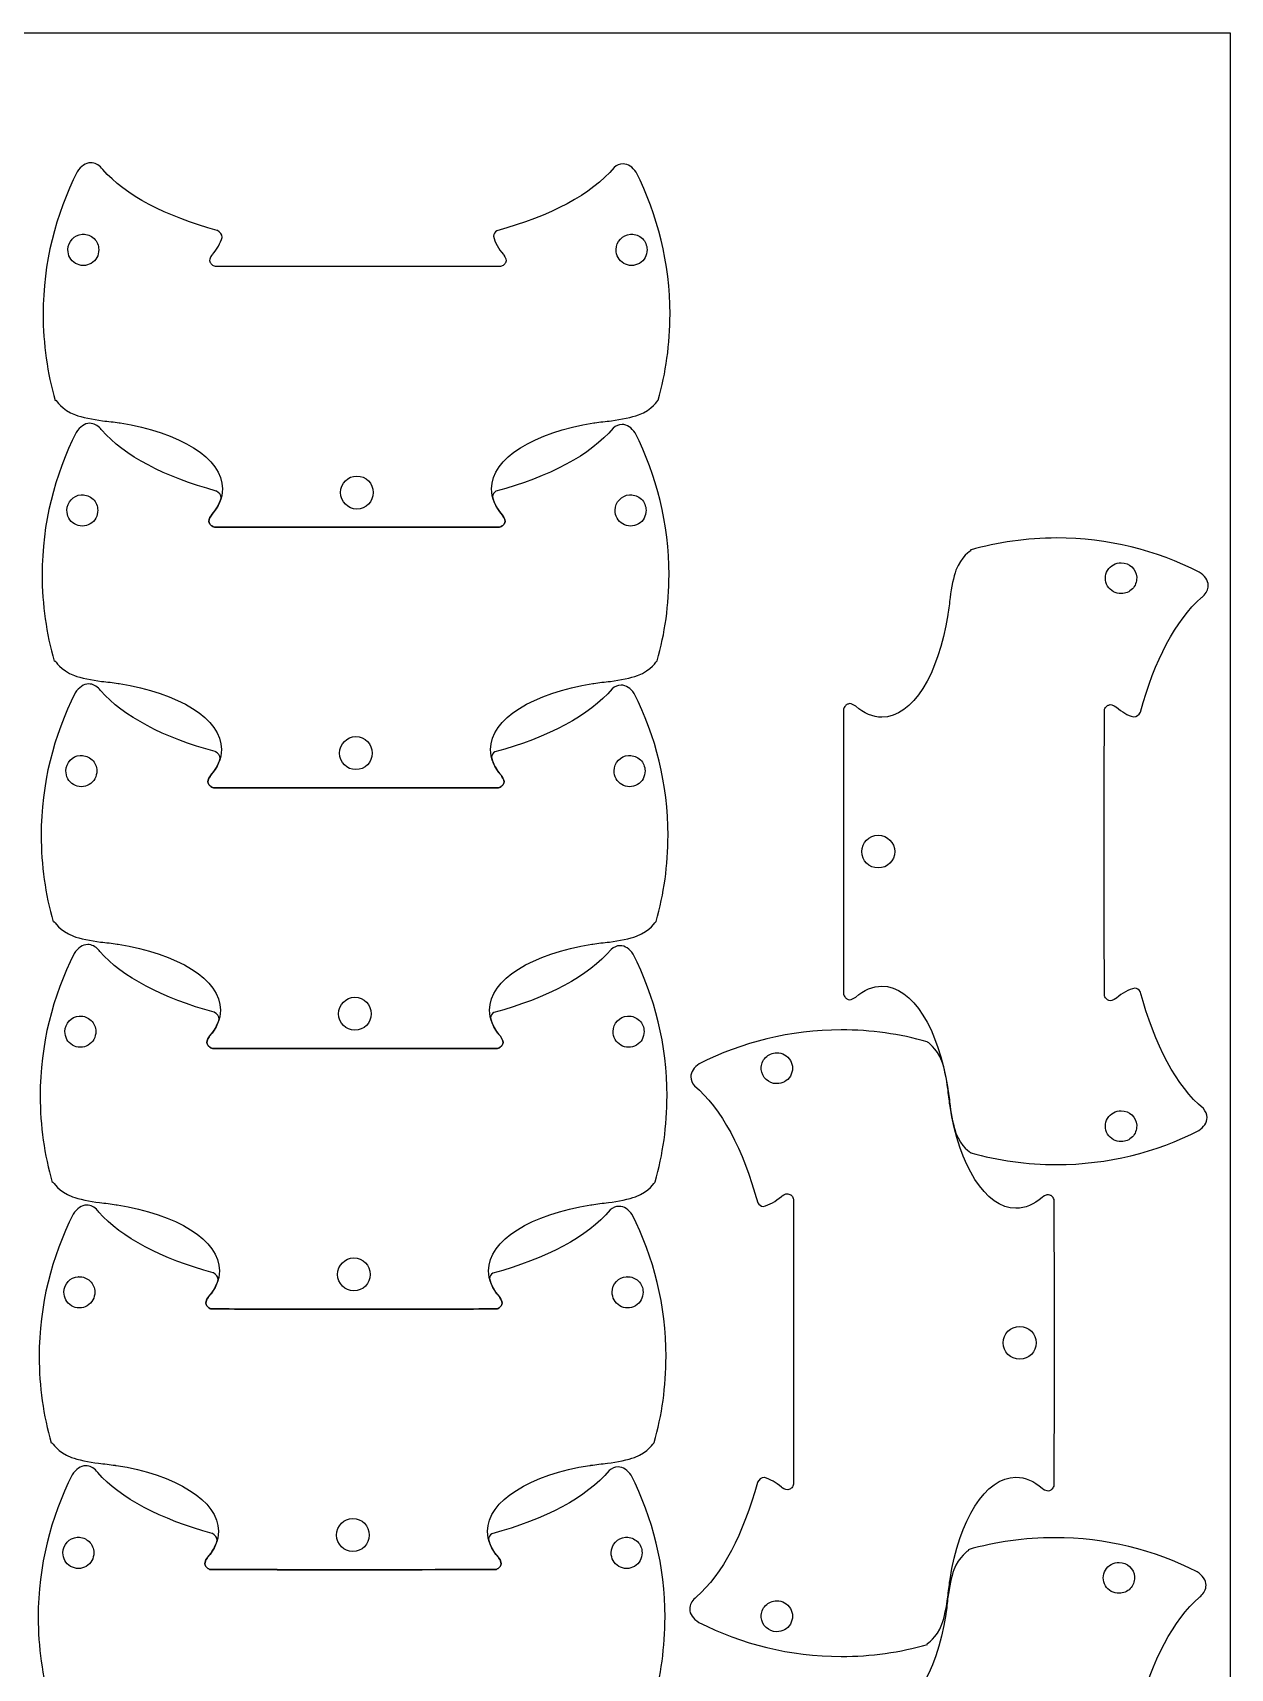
# Model space of a CAD drawing. Extents: x -113 to 191, y 10 to 315.
# Drawn here: x 74.5 to 191.1, y 155.4 to 314.7 of the extents above; entities that cross this region are included whole.
import ezdxf

# ---------------------------------------------------------------- set-up
doc = ezdxf.new("R2010")
doc.units = 0
doc.layers.add('BOTTOMLAYER', color=7, linetype='CONTINUOUS')

msp = doc.modelspace()

# ---------------------------------------------------------------- linework, layer by layer
at = {"layer": 'BOTTOMLAYER', "color": 1}
for p, q in [((-113.422819, 314.736524), (191.126962, 314.736524)), ((191.126962, 314.736524), (191.126962, 10.186714)), ((80.15857, 302.070519), (80.15857, 302.070548)), ((79.329542, 295.103186), (79.329542, 295.103186)), ((132.722465, 295.103186), (132.722465, 295.103186)), ((110.568006, 291.945839), (101.792653, 291.945839)), ((76.692529, 278.901864), (76.763084, 278.937142)), ((135.403576, 278.937142), (135.412381, 278.937142)), ((80.061556, 276.679361), (80.061556, 276.67939)), ((106.078923, 271.546445), (106.078923, 271.546445)), ((79.232529, 269.712028), (79.232529, 269.712028)), ((132.625451, 269.712028), (132.625451, 269.712028)), ((110.470992, 266.554682), (101.695639, 266.554682)), ((101.695654, 266.554668), (110.471006, 266.554668)), ((165.812857, 264.334243), (165.848134, 264.263687)), ((182.014179, 261.697229), (182.014179, 261.697229)), ((188.981512, 260.868398), (188.98154, 260.868201)), ((76.595515, 253.51071), (76.66607, 253.545988)), ((135.306562, 253.545988), (135.315367, 253.545988)), ((79.964557, 251.288196), (79.964557, 251.288224)), ((105.981909, 246.155293), (105.981909, 246.155293)), ((79.135529, 244.320863), (79.135529, 244.320863)), ((132.528451, 244.320863), (132.528451, 244.320863)), ((110.373993, 241.163516), (101.59864, 241.163516)), ((101.59864, 241.163516), (110.373993, 241.163516)), ((153.465663, 239.331118), (153.465663, 230.555765)), ((178.856832, 230.458962), (178.856832, 239.234315)), ((158.45744, 234.947848), (158.45744, 234.947848)), ((76.498515, 228.119543), (76.56907, 228.154821)), ((135.209562, 228.154821), (135.218368, 228.154821)), ((79.867557, 225.897029), (79.867557, 225.897058)), ((105.884909, 220.764124), (105.884909, 220.764124)), ((79.038529, 218.929694), (79.038529, 218.929694)), ((132.431451, 218.929694), (132.431451, 218.929694)), ((110.276993, 215.772347), (101.50164, 215.772347)), ((101.50164, 215.772347), (110.276993, 215.772347)), ((161.614812, 216.418184), (161.614812, 216.426933)), ((145.448771, 213.737214), (145.448771, 213.737214)), ((182.014179, 208.304295), (182.014179, 208.304295)), ((165.848134, 205.623325), (165.848134, 205.614576)), ((76.401515, 202.728374), (76.472071, 202.763652)), ((135.112562, 202.763652), (135.121368, 202.763652)), ((79.770543, 200.505871), (79.770543, 200.5059)), ((105.78791, 195.372955), (105.78791, 195.372955)), ((78.941515, 193.538538), (78.941515, 193.538538)), ((132.334437, 193.538538), (132.334437, 193.538538)), ((148.606118, 191.582563), (148.606118, 182.807211)), ((173.997287, 182.710406), (173.997287, 191.485758)), ((110.179979, 190.381191), (101.404626, 190.381191)), ((101.40464, 190.381177), (110.179993, 190.381177)), ((169.00551, 187.093675), (169.00551, 187.093675)), ((76.304501, 177.337219), (76.375057, 177.372497)), ((135.015549, 177.372497), (135.024354, 177.372497)), ((79.673543, 175.114705), (79.673543, 175.114733)), ((105.690896, 169.981802), (105.690896, 169.981802)), ((78.844515, 168.147372), (78.844515, 168.147372)), ((132.237435, 168.147372), (132.237435, 168.147372)), ((165.601204, 166.932422), (165.636482, 166.861867)), ((110.082976, 164.990025), (101.307626, 164.990025)), ((101.307626, 164.990025), (110.082979, 164.990025)), ((181.802524, 164.295406), (181.802524, 164.295406)), ((188.769856, 163.466575), (188.769885, 163.466378)), ((138.481438, 161.173127), (138.48141, 161.173322)), ((145.448771, 160.344294), (145.448771, 160.344294)), ((161.65009, 157.707281), (161.614812, 157.777836))]:
    msp.add_line(p, q, dxfattribs=at)
for points in [[(78.844473, 301.188603), (76.722978, 297.024964), (75.519542, 292.312003), (75.519542, 287.315617)], [(80.15857, 302.070548), (79.645538, 302.070548), (79.185965, 301.731624), (78.844473, 301.188603)], [(81.208084, 301.550172), (80.907726, 301.877886), (80.546154, 302.070519), (80.15857, 302.070519)], [(81.331556, 301.400242), (81.291179, 301.452334), (81.250993, 301.503357), (81.208084, 301.550172)], [(92.479334, 295.473575), (87.461141, 296.833959), (83.504704, 298.909088), (81.331556, 301.400242)], [(131.117312, 301.603117), (128.969152, 299.007149), (124.902112, 296.844004), (119.704951, 295.447145)], [(131.990437, 301.955895), (131.676786, 301.955895), (131.378187, 301.824859), (131.117312, 301.603117)], [(133.260437, 301.144506), (132.923647, 301.643452), (132.479979, 301.955895), (131.990437, 301.955895)], [(136.567728, 287.315617), (136.567728, 292.297288), (135.371408, 296.990516), (133.260437, 301.144506)], [(77.93607, 293.603881), (77.934445, 294.392162), (78.54325, 295.047205), (79.329542, 295.103186)], [(79.329542, 295.103186), (79.350119, 295.10361), (79.370702, 295.10361), (79.391279, 295.103186)], [(79.391279, 295.103186), (79.796449, 295.114915), (80.189118, 294.962168), (80.47986, 294.679733)], [(92.488139, 295.464769), (92.484668, 295.465616), (92.482777, 295.472643), (92.479334, 295.473575)], [(92.95557, 294.803311), (92.951732, 295.088497), (92.762262, 295.328583), (92.488139, 295.464769)], [(119.704951, 295.447145), (119.517784, 295.320125), (119.397952, 295.137855), (119.369812, 294.926797)], [(119.369812, 294.926797), (119.519068, 294.29924), (119.853487, 293.701307), (120.34877, 293.13645)], [(131.328993, 293.603881), (131.327367, 294.392162), (131.936173, 295.047205), (132.722465, 295.103186)], [(132.722465, 295.103186), (132.743041, 295.10361), (132.763624, 295.10361), (132.784201, 295.103186)], [(132.784201, 295.103186), (133.189371, 295.114915), (133.58204, 294.962168), (133.872782, 294.679733)], [(78.672237, 292.266876), (78.201504, 292.545058), (77.919433, 293.057348), (77.93607, 293.603881)], [(80.934681, 293.603881), (80.951319, 293.057348), (80.669247, 292.545058), (80.198515, 292.266876)], [(80.47986, 294.679733), (80.770602, 294.397299), (80.934663, 294.009221), (80.934681, 293.603881)], [(92.011889, 293.13645), (92.472592, 293.661869), (92.794528, 294.214119), (92.95557, 294.794506)], [(92.95557, 294.794506), (92.95557, 294.797497), (92.95561, 294.80032), (92.95557, 294.803311)], [(132.065159, 292.266876), (131.594426, 292.545058), (131.312355, 293.057348), (131.328993, 293.603881)], [(134.327604, 293.603881), (134.344241, 293.057348), (134.06217, 292.545058), (133.591437, 292.266876)], [(133.872782, 294.679733), (134.163524, 294.397299), (134.327586, 294.009221), (134.327604, 293.603881)], [(80.198515, 292.266876), (79.727782, 291.988693), (79.14297, 291.988693), (78.672237, 292.266876)], [(91.756126, 292.519089), (91.704781, 292.704981), (92.011889, 293.13645), (92.011889, 293.13645)], [(91.870778, 292.228048), (91.840485, 292.275258), (91.807473, 292.333201), (91.756126, 292.519089)], [(92.126542, 292.016381), (92.006939, 292.084656), (91.902734, 292.178244), (91.870778, 292.228048)], [(92.294112, 291.954645), (92.236948, 291.967683), (92.180035, 291.985844), (92.126542, 292.016381)], [(101.792653, 291.945839), (97.037333, 291.947533), (95.708425, 291.953798), (92.294112, 291.954645)], [(120.066548, 291.954645), (116.652235, 291.953798), (115.323326, 291.947505), (110.568006, 291.945839)], [(120.234117, 292.016381), (120.180063, 291.985526), (120.124378, 291.967655), (120.066548, 291.954645)], [(120.489881, 292.228048), (120.457925, 292.178244), (120.35372, 292.084656), (120.234117, 292.016381)], [(120.34877, 293.13645), (120.34877, 293.13645), (120.655879, 292.704981), (120.604534, 292.519089)], [(120.604534, 292.519089), (120.553186, 292.333201), (120.520175, 292.275258), (120.489881, 292.228048)], [(133.591437, 292.266876), (133.120704, 291.988693), (132.535892, 291.988693), (132.065159, 292.266876)], [(75.519542, 287.315617), (75.519542, 284.39705), (75.92997, 281.575446), (76.692529, 278.901864)], [(135.412381, 278.937142), (136.168116, 281.599674), (136.567728, 284.410619), (136.567728, 287.315617)], [(76.763084, 278.937142), (76.763084, 278.937142), (77.317132, 278.014735), (78.659265, 277.499572)], [(133.507395, 277.499572), (134.849529, 278.014735), (135.403576, 278.937142), (135.403576, 278.937142)], [(78.659265, 277.499572), (79.28275, 277.260257), (80.370937, 277.065388), (81.305098, 276.926309)], [(130.861562, 276.926309), (131.795723, 277.065388), (132.88391, 277.260257), (133.507395, 277.499572)], [(78.747459, 275.797445), (76.625964, 271.633807), (75.422529, 266.920846), (75.422529, 261.92446)], [(80.061556, 276.67939), (79.548524, 276.67939), (79.088951, 276.340466), (78.747459, 275.797445)], [(81.11107, 276.159014), (80.810712, 276.486728), (80.449141, 276.679361), (80.061556, 276.679361)], [(81.234542, 276.009084), (81.194165, 276.061176), (81.153979, 276.112199), (81.11107, 276.159014)], [(92.38232, 270.082417), (87.364127, 271.442801), (83.40769, 273.517931), (81.234542, 276.009084)], [(81.305098, 276.926309), (81.861175, 276.873615), (82.405578, 276.804496), (82.936695, 276.723461)], [(82.936695, 276.723461), (82.944033, 276.722897), (82.996738, 276.714543), (82.998431, 276.714656)], [(82.998431, 276.714656), (82.998996, 276.714673), (83.01607, 276.714588), (83.01607, 276.714656)], [(83.01607, 276.714656), (88.805808, 275.814198), (92.982042, 273.278603), (92.982042, 270.294098)], [(119.184618, 270.294098), (119.184618, 273.278603), (123.360852, 275.814198), (129.15059, 276.714656)], [(131.020298, 276.211959), (128.872138, 273.615992), (124.805099, 271.452846), (119.607937, 270.055987)], [(129.15059, 276.714656), (129.15059, 276.714588), (129.167664, 276.714673), (129.168229, 276.714656)], [(129.168229, 276.714656), (129.169922, 276.714571), (129.222627, 276.722925), (129.229965, 276.723461)], [(129.229965, 276.723461), (129.761082, 276.804496), (130.305485, 276.873615), (130.861562, 276.926309)], [(131.893423, 276.564737), (131.579772, 276.564737), (131.281173, 276.433701), (131.020298, 276.211959)], [(133.163423, 275.753348), (132.826633, 276.252294), (132.382966, 276.564737), (131.893423, 276.564737)], [(136.470715, 261.92446), (136.470715, 266.906131), (135.274394, 271.599359), (133.163423, 275.753348)], [(104.482604, 269.932486), (104.482604, 270.821636), (105.200094, 271.546445), (106.078923, 271.546445)], [(106.078923, 271.546445), (106.957752, 271.546445), (107.666423, 270.821636), (107.666423, 269.932486)], [(77.839056, 268.212724), (77.837432, 269.001004), (78.446237, 269.656047), (79.232529, 269.712028)], [(79.232529, 269.712028), (79.253105, 269.712452), (79.273688, 269.712452), (79.294265, 269.712028)], [(79.294265, 269.712028), (79.699435, 269.723757), (80.092104, 269.571011), (80.382846, 269.288576)], [(91.914876, 267.745293), (92.375578, 268.270712), (92.697514, 268.822961), (92.858556, 269.403348)], [(92.982042, 270.294098), (92.982042, 269.394032), (92.604045, 268.531243), (91.91489, 267.745279)], [(92.391126, 270.073612), (92.387654, 270.074458), (92.385763, 270.081486), (92.38232, 270.082417)], [(92.858556, 269.412153), (92.854718, 269.697339), (92.665248, 269.937425), (92.391126, 270.073612)], [(92.858556, 269.403348), (92.858556, 269.406339), (92.858596, 269.409162), (92.858556, 269.412153)], [(106.078923, 268.327348), (105.200094, 268.327348), (104.482604, 269.043337), (104.482604, 269.932486)], [(107.666423, 269.932486), (107.666423, 269.043337), (106.957752, 268.327348), (106.078923, 268.327348)], [(120.25177, 267.745279), (119.562615, 268.531243), (119.184618, 269.394032), (119.184618, 270.294098)], [(119.607937, 270.055987), (119.42077, 269.928967), (119.300938, 269.746697), (119.272798, 269.53564)], [(119.272798, 269.53564), (119.422054, 268.908082), (119.756473, 268.31015), (120.251756, 267.745293)], [(131.231979, 268.212724), (131.230354, 269.001004), (131.839159, 269.656047), (132.625451, 269.712028)], [(132.625451, 269.712028), (132.646027, 269.712452), (132.66661, 269.712452), (132.687187, 269.712028)], [(132.687187, 269.712028), (133.092357, 269.723757), (133.485026, 269.571011), (133.775768, 269.288576)], [(78.575223, 266.875719), (78.10449, 267.153901), (77.822419, 267.666191), (77.839056, 268.212724)], [(80.837667, 268.212724), (80.854305, 267.666191), (80.572234, 267.153901), (80.101501, 266.875719)], [(80.382846, 269.288576), (80.673587, 269.006141), (80.837649, 268.618063), (80.837667, 268.212724)], [(91.659112, 267.127932), (91.607767, 267.313823), (91.914876, 267.745293), (91.914876, 267.745293)], [(91.91489, 267.745279), (91.91489, 267.745279), (91.607781, 267.313809), (91.659126, 267.127918)], [(120.251756, 267.745293), (120.251756, 267.745293), (120.558865, 267.313823), (120.50752, 267.127932)], [(120.507534, 267.127918), (120.558879, 267.313809), (120.25177, 267.745279), (120.25177, 267.745279)], [(131.968145, 266.875719), (131.497413, 267.153901), (131.215341, 267.666191), (131.231979, 268.212724)], [(134.23059, 268.212724), (134.247227, 267.666191), (133.965156, 267.153901), (133.494423, 266.875719)], [(133.775768, 269.288576), (134.06651, 269.006141), (134.230572, 268.618063), (134.23059, 268.212724)], [(80.101501, 266.875719), (79.630768, 266.597536), (79.045956, 266.597536), (78.575223, 266.875719)], [(91.773764, 266.83689), (91.743471, 266.884101), (91.710459, 266.942044), (91.659112, 267.127932)], [(91.659126, 267.127918), (91.710473, 266.942029), (91.743485, 266.884086), (91.773779, 266.836876)], [(92.029528, 266.625224), (91.909925, 266.693499), (91.80572, 266.787087), (91.773764, 266.83689)], [(91.773779, 266.836876), (91.805735, 266.787073), (91.90994, 266.693485), (92.029542, 266.62521)], [(92.197098, 266.563488), (92.139934, 266.576526), (92.083021, 266.594687), (92.029528, 266.625224)], [(92.029542, 266.62521), (92.083035, 266.594673), (92.139948, 266.576512), (92.197112, 266.563474)], [(101.695639, 266.554682), (96.940319, 266.556376), (95.611411, 266.562641), (92.197098, 266.563488)], [(92.197112, 266.563474), (95.611425, 266.562627), (96.940333, 266.556333), (101.695654, 266.554668)], [(119.969534, 266.563488), (116.555221, 266.562641), (115.226313, 266.556347), (110.470992, 266.554682)], [(110.471006, 266.554668), (115.226327, 266.556362), (116.555235, 266.562627), (119.969548, 266.563474)], [(120.137103, 266.625224), (120.083049, 266.594368), (120.027364, 266.576498), (119.969534, 266.563488)], [(119.969548, 266.563474), (120.027378, 266.576484), (120.083064, 266.594354), (120.137118, 266.62521)], [(120.392867, 266.83689), (120.360911, 266.787087), (120.256706, 266.693499), (120.137103, 266.625224)], [(120.137118, 266.62521), (120.256721, 266.693485), (120.360925, 266.787073), (120.392881, 266.836876)], [(120.50752, 267.127932), (120.456173, 266.942044), (120.423161, 266.884101), (120.392867, 266.83689)], [(120.392881, 266.836876), (120.423175, 266.884086), (120.456187, 266.942029), (120.507534, 267.127918)], [(133.494423, 266.875719), (133.02369, 266.597536), (132.438878, 266.597536), (131.968145, 266.875719)], [(174.226609, 265.507229), (171.308042, 265.507229), (168.486438, 265.096801), (165.812857, 264.334243)], [(188.099596, 262.182298), (183.935957, 264.303794), (179.222995, 265.507229), (174.226609, 265.507229)], [(165.848134, 264.263687), (165.848134, 264.263687), (164.925728, 263.70964), (164.410565, 262.367506)], [(179.177868, 262.354534), (179.456051, 262.825267), (179.968341, 263.107338), (180.514873, 263.090701)], [(180.514873, 263.090701), (181.303154, 263.092326), (181.958198, 262.483521), (182.014179, 261.697229)], [(75.422529, 261.92446), (75.422529, 259.005893), (75.832956, 256.184288), (76.595515, 253.51071)], [(135.315367, 253.545988), (136.071102, 256.208517), (136.470715, 259.019462), (136.470715, 261.92446)], [(164.410565, 262.367506), (164.171249, 261.744021), (163.97638, 260.655834), (163.837301, 259.721673)], [(179.177868, 260.828256), (178.899686, 261.298989), (178.899686, 261.883801), (179.177868, 262.354534)], [(182.014179, 261.635493), (182.025907, 261.230323), (181.873161, 260.837653), (181.590726, 260.546911)], [(182.014179, 261.697229), (182.014602, 261.676652), (182.014602, 261.656069), (182.014179, 261.635493)], [(188.98154, 260.868201), (188.98154, 261.381233), (188.642617, 261.840806), (188.099596, 262.182298)], [(180.514873, 260.09209), (179.968341, 260.075452), (179.456051, 260.357524), (179.177868, 260.828256)], [(181.590726, 260.546911), (181.308291, 260.256169), (180.920213, 260.092108), (180.514873, 260.09209)], [(188.311234, 259.695412), (188.363327, 259.73579), (188.41435, 259.775975), (188.461165, 259.818885)], [(188.461165, 259.818885), (188.788878, 260.119242), (188.981512, 260.480814), (188.981512, 260.868398)], [(163.837301, 259.721673), (163.784607, 259.165597), (163.715488, 258.621193), (163.634454, 258.090076)], [(182.384567, 248.547635), (183.744952, 253.565828), (185.820081, 257.522264), (188.311234, 259.695412)], [(163.625649, 258.010701), (162.725193, 252.220963), (160.189599, 248.044729), (157.205093, 248.044729)], [(163.634454, 258.090076), (163.633889, 258.082738), (163.625536, 258.030033), (163.625649, 258.02834)], [(163.625649, 258.02834), (163.625665, 258.027775), (163.625581, 258.010701), (163.625649, 258.010701)], [(76.66607, 253.545988), (76.66607, 253.545988), (77.220118, 252.623581), (78.562251, 252.108418)], [(133.410381, 252.108418), (134.752515, 252.623581), (135.306562, 253.545988), (135.306562, 253.545988)], [(78.562251, 252.108418), (79.185736, 251.869102), (80.273923, 251.674233), (81.208084, 251.535154)], [(130.764548, 251.535154), (131.698709, 251.674233), (132.786896, 251.869102), (133.410381, 252.108418)], [(78.650459, 250.40628), (76.528964, 246.242641), (75.325529, 241.529679), (75.325529, 236.533293)], [(79.964557, 251.288224), (79.451525, 251.288224), (78.991951, 250.9493), (78.650459, 250.40628)], [(81.01407, 250.767849), (80.713713, 251.095562), (80.352141, 251.288196), (79.964557, 251.288196)], [(81.137543, 250.617918), (81.097165, 250.670011), (81.05698, 250.721033), (81.01407, 250.767849)], [(92.28532, 244.691251), (87.267127, 246.051636), (83.31069, 248.126765), (81.137543, 250.617918)], [(81.208084, 251.535154), (81.764161, 251.482461), (82.308565, 251.413342), (82.839681, 251.332307)], [(82.839681, 251.332307), (82.847019, 251.331743), (82.899724, 251.323389), (82.901417, 251.323502)], [(82.901417, 251.323502), (82.901982, 251.323519), (82.919056, 251.323434), (82.919056, 251.323502)], [(82.919056, 251.323502), (88.708794, 250.423044), (92.885029, 247.887452), (92.885029, 244.902946)], [(119.087604, 244.902946), (119.087604, 247.887452), (123.263838, 250.423044), (129.053576, 251.323502)], [(130.923298, 250.820793), (128.775138, 248.224826), (124.708099, 246.06168), (119.510937, 244.664821)], [(129.053576, 251.323502), (129.053576, 251.323434), (129.07065, 251.323519), (129.071215, 251.323502)], [(129.071215, 251.323502), (129.072908, 251.323417), (129.125613, 251.331771), (129.132951, 251.332307)], [(129.132951, 251.332307), (129.664068, 251.413342), (130.208472, 251.482461), (130.764548, 251.535154)], [(131.796423, 251.173571), (131.482773, 251.173571), (131.184173, 251.042535), (130.923298, 250.820793)], [(133.066423, 250.362182), (132.729633, 250.861129), (132.285966, 251.173571), (131.796423, 251.173571)], [(136.373715, 236.533293), (136.373715, 241.514964), (135.177395, 246.208193), (133.066423, 250.362182)], [(153.474468, 248.829659), (153.473621, 245.415346), (153.467328, 244.086438), (153.465663, 239.331118)], [(153.536204, 248.997229), (153.505668, 248.943736), (153.487507, 248.886823), (153.474468, 248.829659)], [(153.747871, 249.252993), (153.698067, 249.221036), (153.604479, 249.116832), (153.536204, 248.997229)], [(154.038912, 249.367645), (153.853024, 249.316298), (153.795081, 249.283286), (153.747871, 249.252993)], [(154.656274, 249.111881), (154.656274, 249.111881), (154.224804, 249.41899), (154.038912, 249.367645)], [(157.205093, 248.044729), (156.305027, 248.044729), (155.442237, 248.422726), (154.656274, 249.111881)], [(178.856832, 239.234315), (178.858525, 243.989636), (178.864791, 245.318544), (178.865637, 248.732857)], [(178.865637, 248.732857), (178.878676, 248.790021), (178.896837, 248.846934), (178.927373, 248.900426)], [(178.927373, 248.900426), (178.995649, 249.020029), (179.089236, 249.124234), (179.13904, 249.15619)], [(179.13904, 249.15619), (179.18625, 249.186484), (179.244193, 249.219496), (179.430082, 249.270843)], [(179.430082, 249.270843), (179.615973, 249.322188), (180.047443, 249.015079), (180.047443, 249.015079)], [(180.047443, 249.015079), (180.572862, 248.554377), (181.125111, 248.23244), (181.705498, 248.071399)], [(181.705498, 248.071399), (181.70849, 248.071399), (181.711312, 248.071359), (181.714304, 248.071399)], [(181.714304, 248.071399), (181.999489, 248.075237), (182.239576, 248.264707), (182.375762, 248.538829)], [(182.375762, 248.538829), (182.376609, 248.542301), (182.383636, 248.544191), (182.384567, 248.547635)], [(104.38559, 244.541335), (104.38559, 245.430484), (105.103081, 246.155293), (105.981909, 246.155293)], [(105.981909, 246.155293), (106.860738, 246.155293), (107.569409, 245.430484), (107.569409, 244.541335)], [(77.742057, 242.821557), (77.740431, 243.609838), (78.349237, 244.264882), (79.135529, 244.320863)], [(79.135529, 244.320863), (79.156105, 244.321286), (79.176688, 244.321286), (79.197265, 244.320863)], [(79.197265, 244.320863), (79.602435, 244.332591), (79.995104, 244.179845), (80.285846, 243.89741)], [(80.285846, 243.89741), (80.576588, 243.614975), (80.74065, 243.226897), (80.740668, 242.821557)], [(92.885029, 244.902946), (92.885029, 244.00288), (92.507031, 243.14009), (91.817876, 242.354127)], [(91.817876, 242.354127), (92.278578, 242.879545), (92.600515, 243.431795), (92.761556, 244.012182)], [(92.294126, 244.682446), (92.290654, 244.683293), (92.288764, 244.69032), (92.28532, 244.691251)], [(92.761556, 244.020988), (92.757718, 244.306173), (92.568248, 244.54626), (92.294126, 244.682446)], [(92.761556, 244.012182), (92.761556, 244.015174), (92.761596, 244.017996), (92.761556, 244.020988)], [(105.981909, 242.936196), (105.103081, 242.936196), (104.38559, 243.652185), (104.38559, 244.541335)], [(107.569409, 244.541335), (107.569409, 243.652185), (106.860738, 242.936196), (105.981909, 242.936196)], [(120.154756, 242.354127), (119.465601, 243.14009), (119.087604, 244.00288), (119.087604, 244.902946)], [(119.510937, 244.664821), (119.32377, 244.537801), (119.203938, 244.355531), (119.175798, 244.144474)], [(119.175798, 244.144474), (119.325054, 243.516916), (119.659473, 242.918983), (120.154756, 242.354127)], [(131.134979, 242.821557), (131.133354, 243.609838), (131.742159, 244.264882), (132.528451, 244.320863)], [(132.528451, 244.320863), (132.549028, 244.321286), (132.569611, 244.321286), (132.590187, 244.320863)], [(132.590187, 244.320863), (132.995357, 244.332591), (133.388027, 244.179845), (133.678768, 243.89741)], [(133.678768, 243.89741), (133.96951, 243.614975), (134.133572, 243.226897), (134.13359, 242.821557)], [(78.478223, 241.484552), (78.007491, 241.762735), (77.725419, 242.275025), (77.742057, 242.821557)], [(80.740668, 242.821557), (80.757305, 242.275025), (80.475234, 241.762735), (80.004501, 241.484552)], [(91.562112, 241.736766), (91.510767, 241.922657), (91.817876, 242.354127), (91.817876, 242.354127)], [(91.817876, 242.354127), (91.817876, 242.354127), (91.510767, 241.922657), (91.562112, 241.736766)], [(120.154756, 242.354127), (120.154756, 242.354127), (120.461865, 241.922657), (120.41052, 241.736766)], [(120.41052, 241.736766), (120.461865, 241.922657), (120.154756, 242.354127), (120.154756, 242.354127)], [(131.871146, 241.484552), (131.400413, 241.762735), (131.118341, 242.275025), (131.134979, 242.821557)], [(134.13359, 242.821557), (134.150227, 242.275025), (133.868156, 241.762735), (133.397423, 241.484552)], [(80.004501, 241.484552), (79.533768, 241.20637), (78.948956, 241.20637), (78.478223, 241.484552)], [(91.676765, 241.445724), (91.646471, 241.492934), (91.613459, 241.550877), (91.562112, 241.736766)], [(91.562112, 241.736766), (91.613459, 241.550877), (91.646471, 241.492934), (91.676765, 241.445724)], [(91.932529, 241.234057), (91.812926, 241.302332), (91.708721, 241.39592), (91.676765, 241.445724)], [(91.676765, 241.445724), (91.708721, 241.39592), (91.812926, 241.302332), (91.932529, 241.234057)], [(92.100098, 241.172321), (92.042934, 241.18536), (91.986021, 241.203521), (91.932529, 241.234057)], [(91.932529, 241.234057), (91.986021, 241.203521), (92.042934, 241.18536), (92.100098, 241.172321)], [(101.59864, 241.163516), (96.843319, 241.165209), (95.514411, 241.171475), (92.100098, 241.172321)], [(92.100098, 241.172321), (95.514411, 241.171475), (96.843319, 241.165181), (101.59864, 241.163516)], [(119.872534, 241.172321), (116.458221, 241.171475), (115.129313, 241.165181), (110.373993, 241.163516)], [(110.373993, 241.163516), (115.129313, 241.165209), (116.458221, 241.171475), (119.872534, 241.172321)], [(120.040104, 241.234057), (119.98605, 241.203202), (119.930364, 241.185332), (119.872534, 241.172321)], [(119.872534, 241.172321), (119.930364, 241.185332), (119.98605, 241.203202), (120.040104, 241.234057)], [(120.295868, 241.445724), (120.263912, 241.39592), (120.159707, 241.302332), (120.040104, 241.234057)], [(120.040104, 241.234057), (120.159707, 241.302332), (120.263912, 241.39592), (120.295868, 241.445724)], [(120.41052, 241.736766), (120.359173, 241.550877), (120.326161, 241.492934), (120.295868, 241.445724)], [(120.295868, 241.445724), (120.326161, 241.492934), (120.359173, 241.550877), (120.41052, 241.736766)], [(133.397423, 241.484552), (132.926691, 241.20637), (132.341878, 241.20637), (131.871146, 241.484552)], [(75.325529, 236.533293), (75.325529, 233.614726), (75.735956, 230.793122), (76.498515, 228.119543)], [(135.218368, 228.154821), (135.974102, 230.817351), (136.373715, 233.628295), (136.373715, 236.533293)], [(155.238343, 234.947848), (155.238343, 235.826677), (155.954332, 236.544167), (156.843482, 236.544167)], [(156.843482, 236.544167), (157.732631, 236.544167), (158.45744, 235.826677), (158.45744, 234.947848)], [(156.843482, 233.360348), (155.954332, 233.360348), (155.238343, 234.069019), (155.238343, 234.947848)], [(158.45744, 234.947848), (158.45744, 234.069019), (157.732631, 233.360348), (156.843482, 233.360348)], [(153.465663, 230.555765), (153.467356, 225.800444), (153.473621, 224.471536), (153.474468, 221.057223)], [(178.865637, 220.960421), (178.864791, 224.374734), (178.858497, 225.703642), (178.856832, 230.458962)], [(76.56907, 228.154821), (76.56907, 228.154821), (77.123118, 227.232415), (78.465251, 226.717252)], [(133.313382, 226.717252), (134.655515, 227.232415), (135.209562, 228.154821), (135.209562, 228.154821)], [(78.465251, 226.717252), (79.088736, 226.477936), (80.176923, 226.283067), (81.111084, 226.143988)], [(130.667548, 226.143988), (131.60171, 226.283067), (132.689896, 226.477936), (133.313382, 226.717252)], [(78.55346, 225.015113), (76.431964, 220.851472), (75.228529, 216.13851), (75.228529, 211.142124)], [(79.867557, 225.897058), (79.354525, 225.897058), (78.894951, 225.558134), (78.55346, 225.015113)], [(80.917071, 225.376682), (80.616713, 225.704396), (80.255141, 225.897029), (79.867557, 225.897029)], [(81.040543, 225.226752), (81.000165, 225.278844), (80.95998, 225.329867), (80.917071, 225.376682)], [(92.188321, 219.300082), (87.170127, 220.660467), (83.213691, 222.735596), (81.040543, 225.226752)], [(81.111084, 226.143988), (81.667161, 226.091294), (82.211565, 226.022175), (82.742682, 225.941141)], [(82.742682, 225.941141), (82.750019, 225.940576), (82.802724, 225.932222), (82.804418, 225.932335)], [(82.804418, 225.932335), (82.804982, 225.932352), (82.822057, 225.932268), (82.822057, 225.932335)], [(82.822057, 225.932335), (88.611795, 225.031877), (92.788029, 222.496283), (92.788029, 219.511777)], [(118.990604, 219.511777), (118.990604, 222.496283), (123.166838, 225.031877), (128.956576, 225.932335)], [(130.826298, 225.429627), (128.678138, 222.833657), (124.611099, 220.670511), (119.413937, 219.273652)], [(128.956576, 225.932335), (128.956576, 225.932268), (128.973651, 225.932352), (128.974215, 225.932335)], [(128.974215, 225.932335), (128.975908, 225.932251), (129.028613, 225.940604), (129.035951, 225.941141)], [(129.035951, 225.941141), (129.567068, 226.022175), (130.111472, 226.091294), (130.667548, 226.143988)], [(131.699423, 225.782405), (131.385773, 225.782405), (131.087173, 225.651369), (130.826298, 225.429627)], [(132.969423, 224.971016), (132.632633, 225.469962), (132.188966, 225.782405), (131.699423, 225.782405)], [(136.276715, 211.142124), (136.276715, 216.123795), (135.080395, 220.817024), (132.969423, 224.971016)], [(154.656274, 220.775001), (155.442237, 221.464156), (156.305027, 221.842154), (157.205093, 221.842154)], [(157.205093, 221.842154), (160.189599, 221.842154), (162.725193, 217.665917), (163.625649, 211.876184)], [(181.83779, 221.657157), (181.210232, 221.507901), (180.612299, 221.173482), (180.047443, 220.678199)], [(182.358137, 221.322018), (182.231117, 221.509185), (182.048847, 221.629016), (181.83779, 221.657157)], [(104.28859, 219.150166), (104.28859, 220.039315), (105.006081, 220.764124), (105.884909, 220.764124)], [(105.884909, 220.764124), (106.763738, 220.764124), (107.472409, 220.039315), (107.472409, 219.150166)], [(153.474468, 221.057223), (153.487478, 220.999393), (153.505349, 220.943708), (153.536204, 220.889654)], [(153.536204, 220.889654), (153.604479, 220.770051), (153.698067, 220.665846), (153.747871, 220.63389)], [(153.747871, 220.63389), (153.795081, 220.603596), (153.853024, 220.570584), (154.038912, 220.519237)], [(154.038912, 220.519237), (154.224804, 220.467892), (154.656274, 220.775001), (154.656274, 220.775001)], [(178.927373, 220.792851), (178.896518, 220.846905), (178.878648, 220.902591), (178.865637, 220.960421)], [(179.13904, 220.537087), (179.089236, 220.569043), (178.995649, 220.673248), (178.927373, 220.792851)], [(179.430082, 220.422435), (179.244193, 220.473782), (179.18625, 220.506794), (179.13904, 220.537087)], [(180.047443, 220.678199), (180.047443, 220.678199), (179.615973, 220.37109), (179.430082, 220.422435)], [(188.514109, 209.90966), (185.918142, 212.057822), (183.754996, 216.124842), (182.358137, 221.322018)], [(77.645057, 217.430388), (77.643432, 218.218669), (78.252237, 218.873713), (79.038529, 218.929694)], [(79.038529, 218.929694), (79.059106, 218.930117), (79.079689, 218.930117), (79.100265, 218.929694)], [(79.100265, 218.929694), (79.505435, 218.941422), (79.898105, 218.788676), (80.188846, 218.506241)], [(80.188846, 218.506241), (80.479588, 218.223806), (80.64365, 217.835728), (80.643668, 217.430388)], [(92.788029, 219.511777), (92.788029, 218.611711), (92.410032, 217.748921), (91.720876, 216.962957)], [(91.720876, 216.962957), (92.181578, 217.488376), (92.503515, 218.040626), (92.664557, 218.621013)], [(92.197126, 219.291277), (92.193655, 219.292123), (92.191764, 219.299151), (92.188321, 219.300082)], [(92.664557, 218.629818), (92.660718, 218.915004), (92.471248, 219.15509), (92.197126, 219.291277)], [(92.664557, 218.621013), (92.664557, 218.624005), (92.664596, 218.626827), (92.664557, 218.629818)], [(105.884909, 217.545027), (105.006081, 217.545027), (104.28859, 218.261016), (104.28859, 219.150166)], [(107.472409, 219.150166), (107.472409, 218.261016), (106.763738, 217.545027), (105.884909, 217.545027)], [(120.057757, 216.962957), (119.368601, 217.748921), (118.990604, 218.611711), (118.990604, 219.511777)], [(119.413937, 219.273652), (119.22677, 219.146632), (119.106939, 218.964362), (119.078798, 218.753305)], [(119.078798, 218.753305), (119.228054, 218.125747), (119.562474, 217.527814), (120.057757, 216.962957)], [(131.037979, 217.430388), (131.036354, 218.218669), (131.645159, 218.873713), (132.431451, 218.929694)], [(132.431451, 218.929694), (132.452028, 218.930117), (132.472611, 218.930117), (132.493187, 218.929694)], [(132.493187, 218.929694), (132.898357, 218.941422), (133.291027, 218.788676), (133.581769, 218.506241)], [(133.581769, 218.506241), (133.872511, 218.223806), (134.036572, 217.835728), (134.03659, 217.430388)], [(78.381223, 216.093383), (77.910491, 216.371565), (77.628419, 216.883855), (77.645057, 217.430388)], [(80.643668, 217.430388), (80.660305, 216.883855), (80.378234, 216.371565), (79.907501, 216.093383)], [(91.465112, 216.345596), (91.413767, 216.531488), (91.720876, 216.962957), (91.720876, 216.962957)], [(91.720876, 216.962957), (91.720876, 216.962957), (91.413767, 216.531488), (91.465112, 216.345596)], [(120.057757, 216.962957), (120.057757, 216.962957), (120.364865, 216.531488), (120.313521, 216.345596)], [(120.313521, 216.345596), (120.364865, 216.531488), (120.057757, 216.962957), (120.057757, 216.962957)], [(131.774146, 216.093383), (131.303413, 216.371565), (131.021342, 216.883855), (131.037979, 217.430388)], [(134.03659, 217.430388), (134.053228, 216.883855), (133.771156, 216.371565), (133.300424, 216.093383)], [(153.23634, 217.582294), (148.254669, 217.582294), (143.561441, 216.385954), (139.407451, 214.274991)], [(161.614812, 216.426933), (158.952283, 217.18267), (156.141338, 217.582294), (153.23634, 217.582294)], [(79.907501, 216.093383), (79.436769, 215.815201), (78.851956, 215.815201), (78.381223, 216.093383)], [(91.579765, 216.054555), (91.549471, 216.101765), (91.51646, 216.159708), (91.465112, 216.345596)], [(91.465112, 216.345596), (91.51646, 216.159708), (91.549471, 216.101765), (91.579765, 216.054555)], [(91.835529, 215.842888), (91.715926, 215.911163), (91.611721, 216.004751), (91.579765, 216.054555)], [(91.579765, 216.054555), (91.611721, 216.004751), (91.715926, 215.911163), (91.835529, 215.842888)], [(92.003098, 215.781152), (91.945934, 215.794191), (91.889021, 215.812352), (91.835529, 215.842888)], [(91.835529, 215.842888), (91.889021, 215.812352), (91.945934, 215.794191), (92.003098, 215.781152)], [(101.50164, 215.772347), (96.74632, 215.77404), (95.417411, 215.780305), (92.003098, 215.781152)], [(92.003098, 215.781152), (95.417411, 215.780305), (96.74632, 215.774012), (101.50164, 215.772347)], [(119.775534, 215.781152), (116.361221, 215.780305), (115.032313, 215.774012), (110.276993, 215.772347)], [(110.276993, 215.772347), (115.032313, 215.77404), (116.361221, 215.780305), (119.775534, 215.781152)], [(119.943104, 215.842888), (119.88905, 215.812033), (119.833365, 215.794162), (119.775534, 215.781152)], [(119.775534, 215.781152), (119.833365, 215.794162), (119.88905, 215.812033), (119.943104, 215.842888)], [(120.198868, 216.054555), (120.166912, 216.004751), (120.062707, 215.911163), (119.943104, 215.842888)], [(119.943104, 215.842888), (120.062707, 215.911163), (120.166912, 216.004751), (120.198868, 216.054555)], [(120.313521, 216.345596), (120.262173, 216.159708), (120.229162, 216.101765), (120.198868, 216.054555)], [(120.198868, 216.054555), (120.229162, 216.101765), (120.262173, 216.159708), (120.313521, 216.345596)], [(133.300424, 216.093383), (132.829691, 215.815201), (132.244879, 215.815201), (131.774146, 216.093383)], [(145.872229, 214.887536), (146.154663, 215.178275), (146.542739, 215.342335), (146.948076, 215.342353)], [(146.948076, 215.342353), (147.494609, 215.35899), (148.006899, 215.076919), (148.285081, 214.606186)], [(163.052385, 214.522017), (162.537222, 215.864151), (161.614812, 216.418184), (161.614812, 216.418184)], [(139.407451, 214.274991), (138.908505, 213.938215), (138.596062, 213.494534), (138.596062, 213.004991)], [(145.448771, 213.798964), (145.437046, 214.204132), (145.589794, 214.596797), (145.872229, 214.887536)], [(145.448771, 213.737214), (145.448347, 213.757795), (145.448347, 213.778383), (145.448771, 213.798964)], [(146.948076, 212.343742), (146.159796, 212.342116), (145.504752, 212.950922), (145.448771, 213.737214)], [(148.285081, 214.606186), (148.563264, 214.135453), (148.563264, 213.550641), (148.285081, 213.079908)], [(163.625649, 211.876184), (163.486569, 212.81034), (163.291698, 213.898532), (163.052385, 214.522017)], [(138.596062, 213.004991), (138.596062, 212.691355), (138.727098, 212.392738), (138.94884, 212.13188)], [(138.94884, 212.13188), (141.544808, 209.983718), (143.707953, 205.91667), (145.104812, 200.719508)], [(148.285081, 213.079908), (148.006899, 212.609176), (147.494609, 212.327104), (146.948076, 212.343742)], [(75.228529, 211.142124), (75.228529, 208.223557), (75.638956, 205.401953), (76.401515, 202.728374)], [(135.121368, 202.763652), (135.877102, 205.426182), (136.276715, 208.237126), (136.276715, 211.142124)], [(163.625649, 211.858686), (163.625564, 211.855864), (163.633918, 211.804274), (163.634454, 211.796936)], [(163.625649, 211.876184), (163.625581, 211.876184), (163.625665, 211.858969), (163.625649, 211.858686)], [(163.828496, 210.244573), (163.747461, 210.775687), (163.678342, 211.320093), (163.625649, 211.876184)], [(163.634454, 211.796936), (163.715488, 211.265822), (163.784607, 210.721415), (163.837301, 210.165353)], [(163.837301, 210.182851), (163.837386, 210.185673), (163.829032, 210.237235), (163.828496, 210.244573)], [(163.837301, 210.165353), (163.837369, 210.165353), (163.837284, 210.182569), (163.837301, 210.182851)], [(170.257857, 200.19937), (167.273351, 200.19937), (164.737759, 204.375592), (163.837301, 210.165353)], [(163.837301, 210.165353), (163.97638, 209.231197), (164.171249, 208.143005), (164.410565, 207.51952)], [(179.177868, 207.435323), (178.899686, 207.906056), (178.899686, 208.490868), (179.177868, 208.961601)], [(179.177868, 208.961601), (179.456051, 209.432333), (179.968341, 209.714405), (180.514873, 209.697767)], [(180.514873, 209.697767), (181.303154, 209.699393), (181.958198, 209.090587), (182.014179, 208.304295)], [(188.055498, 207.766521), (188.554445, 208.103325), (188.866887, 208.546978), (188.866887, 209.036521)], [(188.866887, 209.036521), (188.866887, 209.350182), (188.735851, 209.648773), (188.514109, 209.90966)], [(164.410565, 207.51952), (164.925728, 206.177384), (165.848134, 205.623325), (165.848134, 205.623325)], [(174.226609, 204.459243), (179.20828, 204.459243), (183.901509, 205.655555), (188.055498, 207.766521)], [(180.514873, 206.699156), (179.968341, 206.682519), (179.456051, 206.96459), (179.177868, 207.435323)], [(182.014179, 208.242573), (182.025911, 207.837401), (181.873167, 207.444727), (181.590731, 207.153983)], [(182.014179, 208.304295), (182.014602, 208.283723), (182.014602, 208.263145), (182.014179, 208.242573)], [(165.848134, 205.614576), (168.510667, 204.858841), (171.321611, 204.459243), (174.226609, 204.459243)], [(181.590731, 207.153983), (181.308296, 206.863238), (180.920216, 206.699174), (180.514873, 206.699156)], [(76.472071, 202.763652), (76.472071, 202.763652), (77.026118, 201.841245), (78.368251, 201.326082)], [(133.216382, 201.326082), (134.558515, 201.841245), (135.112562, 202.763652), (135.112562, 202.763652)], [(78.368251, 201.326082), (78.991737, 201.086766), (80.079923, 200.891898), (81.014085, 200.752819)], [(130.570549, 200.752819), (131.50471, 200.891898), (132.592897, 201.086766), (133.216382, 201.326082)], [(145.62516, 200.384369), (146.252717, 200.533625), (146.85065, 200.868041), (147.415507, 201.363327)], [(147.415507, 201.363327), (147.415507, 201.363327), (147.846977, 201.670433), (148.032868, 201.619091)], [(148.032868, 201.619091), (148.218756, 201.567741), (148.276699, 201.534732), (148.32391, 201.504438)], [(148.32391, 201.504438), (148.373713, 201.47248), (148.467301, 201.368278), (148.535576, 201.248675)], [(148.535576, 201.248675), (148.566432, 201.194621), (148.584302, 201.138935), (148.597312, 201.081105)], [(148.597312, 201.081105), (148.598159, 197.666792), (148.604453, 196.337881), (148.606118, 191.582563)], [(172.806676, 201.266522), (172.020713, 200.577367), (171.157923, 200.19937), (170.257857, 200.19937)], [(173.424037, 201.522286), (173.238146, 201.573631), (172.806676, 201.266522), (172.806676, 201.266522)], [(173.715079, 201.407633), (173.667869, 201.437927), (173.609926, 201.470936), (173.424037, 201.522286)], [(173.926746, 201.15187), (173.85847, 201.271472), (173.764883, 201.375675), (173.715079, 201.407633)], [(173.988482, 200.9843), (173.975471, 201.04213), (173.957601, 201.097815), (173.926746, 201.15187)], [(173.997287, 191.485758), (173.995594, 196.241079), (173.989328, 197.569984), (173.988482, 200.9843)], [(78.456446, 199.623955), (76.33495, 195.460317), (75.131515, 190.747355), (75.131515, 185.750969)], [(79.770543, 200.5059), (79.257511, 200.5059), (78.797937, 200.166976), (78.456446, 199.623955)], [(80.820057, 199.985524), (80.519699, 200.313238), (80.158127, 200.505871), (79.770543, 200.505871)], [(80.943529, 199.835594), (80.903151, 199.887686), (80.862966, 199.938709), (80.820057, 199.985524)], [(92.091307, 193.908927), (87.073113, 195.269311), (83.116677, 197.344441), (80.943529, 199.835594)], [(81.014085, 200.752819), (81.570161, 200.700125), (82.114565, 200.631006), (82.645682, 200.549971)], [(82.645682, 200.549971), (82.65302, 200.549407), (82.705725, 200.541053), (82.707418, 200.541166)], [(82.707418, 200.541166), (82.707982, 200.541183), (82.725057, 200.541098), (82.725057, 200.541166)], [(82.725057, 200.541166), (88.514795, 199.640708), (92.691029, 197.105113), (92.691029, 194.120608)], [(118.893604, 194.120608), (118.893604, 197.105113), (123.069838, 199.640708), (128.859576, 200.541166)], [(130.729284, 200.038469), (128.581125, 197.442501), (124.514085, 195.279356), (119.316923, 193.882497)], [(128.859576, 200.541166), (128.859576, 200.541098), (128.876651, 200.541183), (128.877215, 200.541166)], [(128.877215, 200.541166), (128.878909, 200.541081), (128.931614, 200.549435), (128.938951, 200.549971)], [(128.938951, 200.549971), (129.470068, 200.631006), (130.014472, 200.700125), (130.570549, 200.752819)], [(131.602409, 200.391247), (131.288759, 200.391247), (130.990159, 200.260211), (130.729284, 200.038469)], [(132.872409, 199.579858), (132.53562, 200.078804), (132.091952, 200.391247), (131.602409, 200.391247)], [(136.179701, 185.750969), (136.179701, 190.73264), (134.983381, 195.425868), (132.872409, 199.579858)], [(145.104812, 200.719508), (145.231832, 200.532341), (145.414103, 200.412507), (145.62516, 200.384369)], [(104.19159, 193.758996), (104.19159, 194.648146), (104.909081, 195.372955), (105.78791, 195.372955)], [(105.78791, 195.372955), (106.666738, 195.372955), (107.37541, 194.648146), (107.37541, 193.758996)], [(77.548043, 192.039233), (77.546418, 192.827514), (78.155223, 193.482557), (78.941515, 193.538538)], [(78.941515, 193.538538), (78.962092, 193.538962), (78.982675, 193.538962), (79.003251, 193.538538)], [(79.003251, 193.538538), (79.408421, 193.550267), (79.801091, 193.39752), (80.091833, 193.115086)], [(80.091833, 193.115086), (80.382574, 192.832651), (80.546636, 192.444573), (80.546654, 192.039233)], [(91.623862, 191.571802), (92.084565, 192.097221), (92.406501, 192.649471), (92.567543, 193.229858)], [(92.691029, 194.120608), (92.691029, 193.220542), (92.313032, 192.357752), (91.623876, 191.571788)], [(92.100112, 193.900122), (92.096641, 193.900968), (92.09475, 193.907996), (92.091307, 193.908927)], [(92.567543, 193.238663), (92.563704, 193.523849), (92.374235, 193.763935), (92.100112, 193.900122)], [(92.567543, 193.229858), (92.567543, 193.232849), (92.567582, 193.235672), (92.567543, 193.238663)], [(105.78791, 192.153857), (104.909081, 192.153857), (104.19159, 192.869847), (104.19159, 193.758996)], [(107.37541, 193.758996), (107.37541, 192.869847), (106.666738, 192.153857), (105.78791, 192.153857)], [(119.960757, 191.571788), (119.271601, 192.357752), (118.893604, 193.220542), (118.893604, 194.120608)], [(119.316923, 193.882497), (119.129756, 193.755477), (119.009925, 193.573207), (118.981784, 193.36215)], [(118.981784, 193.36215), (119.13104, 192.734592), (119.46546, 192.136659), (119.960743, 191.571802)], [(130.940965, 192.039233), (130.93934, 192.827514), (131.548145, 193.482557), (132.334437, 193.538538)], [(132.334437, 193.538538), (132.355014, 193.538962), (132.375597, 193.538962), (132.396174, 193.538538)], [(132.396174, 193.538538), (132.801344, 193.550267), (133.194013, 193.39752), (133.484755, 193.115086)], [(133.484755, 193.115086), (133.775497, 192.832651), (133.939558, 192.444573), (133.939576, 192.039233)], [(78.28421, 190.702228), (77.813477, 190.98041), (77.531405, 191.4927), (77.548043, 192.039233)], [(80.546654, 192.039233), (80.563292, 191.4927), (80.28122, 190.98041), (79.810487, 190.702228)], [(91.368098, 190.954441), (91.316754, 191.140333), (91.623862, 191.571802), (91.623862, 191.571802)], [(91.623876, 191.571788), (91.623876, 191.571788), (91.316768, 191.140318), (91.368112, 190.954427)], [(119.960743, 191.571802), (119.960743, 191.571802), (120.267851, 191.140333), (120.216507, 190.954441)], [(120.216521, 190.954427), (120.267865, 191.140318), (119.960757, 191.571788), (119.960757, 191.571788)], [(131.677132, 190.702228), (131.206399, 190.98041), (130.924328, 191.4927), (130.940965, 192.039233)], [(133.939576, 192.039233), (133.956214, 191.4927), (133.674142, 190.98041), (133.20341, 190.702228)], [(79.810487, 190.702228), (79.339755, 190.424045), (78.754942, 190.424045), (78.28421, 190.702228)], [(91.482751, 190.6634), (91.452457, 190.71061), (91.419446, 190.768553), (91.368098, 190.954441)], [(91.368112, 190.954427), (91.41946, 190.768539), (91.452471, 190.710596), (91.482765, 190.663385)], [(91.738515, 190.451733), (91.618912, 190.520008), (91.514707, 190.613596), (91.482751, 190.6634)], [(91.482765, 190.663385), (91.514721, 190.613582), (91.618926, 190.519994), (91.738529, 190.451719)], [(91.906084, 190.389997), (91.84892, 190.403035), (91.792007, 190.421196), (91.738515, 190.451733)], [(91.738529, 190.451719), (91.792021, 190.421182), (91.848934, 190.403021), (91.906098, 190.389983)], [(101.404626, 190.381191), (96.649306, 190.382885), (95.320398, 190.38915), (91.906084, 190.389997)], [(91.906098, 190.389983), (95.320412, 190.389136), (96.64932, 190.382842), (101.40464, 190.381177)], [(119.678521, 190.389997), (116.264207, 190.38915), (114.935299, 190.382857), (110.179979, 190.381191)], [(110.179993, 190.381177), (114.935313, 190.382871), (116.264222, 190.389136), (119.678535, 190.389983)], [(119.84609, 190.451733), (119.792036, 190.420878), (119.736351, 190.403007), (119.678521, 190.389997)], [(119.678535, 190.389983), (119.736365, 190.402993), (119.79205, 190.420863), (119.846104, 190.451719)], [(120.101854, 190.6634), (120.069898, 190.613596), (119.965693, 190.520008), (119.84609, 190.451733)], [(119.846104, 190.451719), (119.965707, 190.519994), (120.069912, 190.613582), (120.101868, 190.663385)], [(120.216507, 190.954441), (120.165159, 190.768553), (120.132148, 190.71061), (120.101854, 190.6634)], [(120.101868, 190.663385), (120.132162, 190.710596), (120.165173, 190.768539), (120.216521, 190.954427)], [(133.20341, 190.702228), (132.732677, 190.424045), (132.147865, 190.424045), (131.677132, 190.702228)], [(169.00551, 187.093675), (169.00551, 187.972504), (169.730318, 188.681175), (170.619468, 188.681175)], [(170.619468, 188.681175), (171.508618, 188.681175), (172.224607, 187.972504), (172.224607, 187.093675)], [(170.619468, 185.497356), (169.730318, 185.497356), (169.00551, 186.214846), (169.00551, 187.093675)], [(172.224607, 187.093675), (172.224607, 186.214846), (171.508618, 185.497356), (170.619468, 185.497356)], [(75.131515, 185.750969), (75.131515, 182.832402), (75.541942, 180.010798), (76.304501, 177.337219)], [(135.024354, 177.372497), (135.780089, 180.035026), (136.179701, 182.845971), (136.179701, 185.750969)], [(148.606118, 182.807211), (148.604424, 178.05189), (148.598159, 176.722982), (148.597312, 173.308669)], [(173.988482, 173.211864), (173.989328, 176.626177), (173.995622, 177.955085), (173.997287, 182.710406)], [(76.375057, 177.372497), (76.375057, 177.372497), (76.929104, 176.45009), (78.271237, 175.934927)], [(133.119368, 175.934927), (134.461501, 176.45009), (135.015549, 177.372497), (135.015549, 177.372497)], [(78.271237, 175.934927), (78.894723, 175.695611), (79.982909, 175.500743), (80.917071, 175.361663)], [(80.917071, 175.361663), (81.473147, 175.30897), (82.017551, 175.239851), (82.548668, 175.158816)], [(128.841937, 175.158816), (129.373054, 175.239851), (129.917458, 175.30897), (130.473535, 175.361663)], [(130.473535, 175.361663), (131.407696, 175.500743), (132.495883, 175.695611), (133.119368, 175.934927)], [(78.359446, 174.232789), (76.23795, 170.06915), (75.034515, 165.356189), (75.034515, 160.359803)], [(79.673543, 175.114733), (79.160511, 175.114733), (78.700938, 174.77581), (78.359446, 174.232789)], [(80.723057, 174.594358), (80.422699, 174.922071), (80.061127, 175.114705), (79.673543, 175.114705)], [(80.846529, 174.444427), (80.806152, 174.49652), (80.765966, 174.547543), (80.723057, 174.594358)], [(91.994307, 168.51776), (86.976114, 169.878145), (83.019677, 171.953274), (80.846529, 174.444427)], [(82.548668, 175.158816), (82.556006, 175.158252), (82.608711, 175.149898), (82.610404, 175.150011)], [(82.610404, 175.150011), (82.610968, 175.150028), (82.628043, 175.149943), (82.628043, 175.150011)], [(82.628043, 175.150011), (88.417781, 174.249553), (92.594015, 171.713961), (92.594015, 168.729455)], [(118.79659, 168.729455), (118.79659, 171.713961), (122.972824, 174.249553), (128.762562, 175.150011)], [(130.632282, 174.647303), (128.484122, 172.051335), (124.417082, 169.888189), (119.219921, 168.49133)], [(128.762562, 175.150011), (128.762562, 175.149943), (128.779637, 175.150028), (128.780201, 175.150011)], [(128.780201, 175.150011), (128.781895, 175.149926), (128.8346, 175.15828), (128.841937, 175.158816)], [(131.505407, 175.00008), (131.191756, 175.00008), (130.893157, 174.869045), (130.632282, 174.647303)], [(132.775407, 174.188691), (132.438617, 174.687638), (131.99495, 175.00008), (131.505407, 175.00008)], [(136.082699, 160.359803), (136.082699, 165.341473), (134.886378, 170.034702), (132.775407, 174.188691)], [(145.748646, 173.970127), (145.46346, 173.966289), (145.223374, 173.776819), (145.087188, 173.502697)], [(145.757451, 173.970127), (145.75446, 173.970127), (145.751637, 173.970167), (145.748646, 173.970127)], [(147.415507, 173.026447), (146.890088, 173.487149), (146.337838, 173.809086), (145.757451, 173.970127)], [(163.837301, 164.030822), (164.737759, 169.82056), (167.273351, 173.996794), (170.257857, 173.996794)], [(170.257857, 173.996794), (171.157923, 173.996794), (172.020713, 173.618797), (172.806676, 172.929642)], [(145.078382, 173.493891), (143.717995, 168.475698), (141.642866, 164.519261), (139.151716, 162.346114)], [(145.087188, 173.502697), (145.086341, 173.499225), (145.079314, 173.497334), (145.078382, 173.493891)], [(148.032868, 172.770683), (147.846977, 172.719338), (147.415507, 173.026447), (147.415507, 173.026447)], [(148.32391, 172.885336), (148.276699, 172.855042), (148.218756, 172.82203), (148.032868, 172.770683)], [(148.535576, 173.141099), (148.467301, 173.021497), (148.373713, 172.917292), (148.32391, 172.885336)], [(148.597312, 173.308669), (148.584274, 173.251505), (148.566113, 173.194592), (148.535576, 173.141099)], [(172.806676, 172.929642), (172.806676, 172.929642), (173.238146, 172.622533), (173.424037, 172.673878)], [(173.424037, 172.673878), (173.609926, 172.725225), (173.667869, 172.758237), (173.715079, 172.788531)], [(173.715079, 172.788531), (173.764883, 172.820487), (173.85847, 172.924691), (173.926746, 173.044294)], [(173.926746, 173.044294), (173.957282, 173.097787), (173.975443, 173.1547), (173.988482, 173.211864)], [(104.094576, 168.367844), (104.094576, 169.256994), (104.812067, 169.981802), (105.690896, 169.981802)], [(105.690896, 169.981802), (106.569724, 169.981802), (107.278396, 169.256994), (107.278396, 168.367844)], [(77.451043, 166.648066), (77.449418, 167.436347), (78.058223, 168.091391), (78.844515, 168.147372)], [(78.844515, 168.147372), (78.865092, 168.147796), (78.885675, 168.147796), (78.906251, 168.147372)], [(78.906251, 168.147372), (79.311421, 168.159101), (79.704091, 168.006354), (79.994833, 167.723919)], [(79.994833, 167.723919), (80.285575, 167.441484), (80.449636, 167.053406), (80.449654, 166.648066)], [(92.594015, 168.729455), (92.594015, 167.829389), (92.216018, 166.966599), (91.526862, 166.180636)], [(91.526862, 166.180636), (91.987565, 166.706055), (92.309501, 167.258304), (92.470543, 167.838691)], [(92.003112, 168.508955), (91.999641, 168.509802), (91.99775, 168.516829), (91.994307, 168.51776)], [(92.470543, 167.847497), (92.466705, 168.132682), (92.277235, 168.372769), (92.003112, 168.508955)], [(92.470543, 167.838691), (92.470543, 167.841683), (92.470582, 167.844505), (92.470543, 167.847497)], [(105.690896, 166.762705), (104.812067, 166.762705), (104.094576, 167.478694), (104.094576, 168.367844)], [(107.278396, 168.367844), (107.278396, 167.478694), (106.569724, 166.762705), (105.690896, 166.762705)], [(119.863743, 166.180636), (119.174587, 166.966599), (118.79659, 167.829389), (118.79659, 168.729455)], [(119.219921, 168.49133), (119.032754, 168.364311), (118.912922, 168.18204), (118.884782, 167.970983)], [(118.884782, 167.970983), (119.034038, 167.343425), (119.368457, 166.745492), (119.86374, 166.180636)], [(130.843963, 166.648066), (130.842337, 167.436347), (131.451143, 168.091391), (132.237435, 168.147372)], [(132.237435, 168.147372), (132.258011, 168.147796), (132.278594, 168.147796), (132.299171, 168.147372)], [(132.299171, 168.147372), (132.704341, 168.159101), (133.09701, 168.006354), (133.387752, 167.723919)], [(133.387752, 167.723919), (133.678494, 167.441484), (133.842556, 167.053406), (133.842574, 166.648066)], [(174.014954, 168.105408), (171.096387, 168.105408), (168.274783, 167.694981), (165.601204, 166.932422)], [(187.88794, 164.780475), (183.724302, 166.901973), (179.011343, 168.105408), (174.014954, 168.105408)], [(78.18721, 165.311061), (77.716477, 165.589244), (77.434406, 166.101534), (77.451043, 166.648066)], [(80.449654, 166.648066), (80.466292, 166.101534), (80.18422, 165.589244), (79.713488, 165.311061)], [(91.271098, 165.563275), (91.219754, 165.749166), (91.526862, 166.180636), (91.526862, 166.180636)], [(91.526862, 166.180636), (91.526862, 166.180636), (91.219754, 165.749166), (91.271098, 165.563275)], [(119.86374, 166.180636), (119.86374, 166.180636), (120.170849, 165.749166), (120.119504, 165.563275)], [(120.119507, 165.563275), (120.170852, 165.749166), (119.863743, 166.180636), (119.863743, 166.180636)], [(131.580129, 165.311061), (131.109397, 165.589244), (130.827325, 166.101534), (130.843963, 166.648066)], [(133.842574, 166.648066), (133.859211, 166.101534), (133.57714, 165.589244), (133.106407, 165.311061)], [(165.636482, 166.861867), (165.636482, 166.861867), (164.714075, 166.307819), (164.198912, 164.965683)], [(79.713488, 165.311061), (79.242755, 165.032879), (78.657943, 165.032879), (78.18721, 165.311061)], [(91.385751, 165.272233), (91.355458, 165.319443), (91.322446, 165.377386), (91.271098, 165.563275)], [(91.271098, 165.563275), (91.322446, 165.377386), (91.355458, 165.319443), (91.385751, 165.272233)], [(91.641515, 165.060566), (91.521912, 165.128842), (91.417707, 165.222429), (91.385751, 165.272233)], [(91.385751, 165.272233), (91.417707, 165.222429), (91.521912, 165.128842), (91.641515, 165.060566)], [(91.809085, 164.99883), (91.75192, 165.011869), (91.695008, 165.03003), (91.641515, 165.060566)], [(91.641515, 165.060566), (91.695008, 165.03003), (91.75192, 165.011869), (91.809085, 164.99883)], [(101.307626, 164.990025), (96.552306, 164.991718), (95.223398, 164.997984), (91.809085, 164.99883)], [(91.809085, 164.99883), (95.223398, 164.997984), (96.552306, 164.99169), (101.307626, 164.990025)], [(119.581518, 164.99883), (116.167205, 164.997984), (114.838297, 164.99169), (110.082976, 164.990025)], [(110.082979, 164.990025), (114.838299, 164.991718), (116.167208, 164.997984), (119.581521, 164.99883)], [(119.749087, 165.060566), (119.695033, 165.029711), (119.639348, 165.011841), (119.581518, 164.99883)], [(119.581521, 164.99883), (119.639351, 165.011841), (119.695036, 165.029711), (119.74909, 165.060566)], [(120.004851, 165.272233), (119.972895, 165.222429), (119.86869, 165.128842), (119.749087, 165.060566)], [(119.74909, 165.060566), (119.868693, 165.128842), (119.972898, 165.222429), (120.004854, 165.272233)], [(120.119504, 165.563275), (120.068157, 165.377386), (120.035145, 165.319443), (120.004851, 165.272233)], [(120.004854, 165.272233), (120.035148, 165.319443), (120.068159, 165.377386), (120.119507, 165.563275)], [(133.106407, 165.311061), (132.635674, 165.032879), (132.050862, 165.032879), (131.580129, 165.311061)], [(164.198912, 164.965683), (163.959596, 164.342198), (163.764728, 163.254011), (163.625649, 162.31985)], [(178.966251, 163.426448), (178.68808, 163.897174), (178.68808, 164.481973), (178.966251, 164.952699)], [(178.966251, 164.952699), (179.244423, 165.423425), (179.756696, 165.705501), (180.303218, 165.688881)], [(180.303218, 165.688881), (181.0915, 165.690506), (181.746544, 165.081699), (181.802524, 164.295406)], [(181.802524, 164.233669), (181.814252, 163.828499), (181.661506, 163.43583), (181.379071, 163.145088)], [(181.802524, 164.295406), (181.802947, 164.274829), (181.802947, 164.254246), (181.802524, 164.233669)], [(188.769885, 163.466378), (188.769885, 163.97941), (188.430961, 164.438983), (187.88794, 164.780475)], [(163.625649, 162.31985), (163.678342, 162.875927), (163.747461, 163.42033), (163.828496, 163.951447)], [(163.828496, 163.951447), (163.82906, 163.958785), (163.837414, 164.01149), (163.837301, 164.013183)], [(163.837301, 164.013183), (163.837284, 164.013748), (163.837369, 164.030822), (163.837301, 164.030822)], [(180.303218, 162.690267), (179.756696, 162.673646), (179.244423, 162.955722), (178.966251, 163.426448)], [(181.379071, 163.145088), (181.096636, 162.854346), (180.708558, 162.690285), (180.303218, 162.690267)], [(188.249509, 162.417061), (188.577223, 162.717419), (188.769856, 163.078991), (188.769856, 163.466575)], [(138.48141, 161.173322), (138.48141, 160.66029), (138.820333, 160.200717), (139.363354, 159.859225)], [(139.001785, 162.222641), (138.674071, 161.922284), (138.481438, 161.560712), (138.481438, 161.173127)], [(139.151716, 162.346114), (139.099623, 162.305736), (139.0486, 162.26555), (139.001785, 162.222641)], [(145.448771, 160.406031), (145.437042, 160.811201), (145.589789, 161.20387), (145.872224, 161.494612)], [(145.872224, 161.494612), (146.154659, 161.785354), (146.542737, 161.949415), (146.948076, 161.949433)], [(146.948076, 161.949433), (147.494609, 161.966071), (148.006899, 161.683999), (148.285081, 161.213267)], [(148.285081, 161.213267), (148.563264, 160.742534), (148.563264, 160.157722), (148.285081, 159.686989)], [(163.052385, 159.674017), (163.291698, 160.297502), (163.486569, 161.385689), (163.625649, 162.31985)], [(163.625649, 162.31985), (163.572955, 161.763773), (163.503836, 161.21937), (163.422801, 160.688253)], [(182.172912, 151.145811), (183.533296, 156.164005), (185.608426, 160.120441), (188.099579, 162.293589)], [(188.099579, 162.293589), (188.151671, 162.333967), (188.202694, 162.374152), (188.249509, 162.417061)], [(75.034515, 160.359803), (75.034515, 157.441235), (75.444943, 154.619631), (76.207501, 151.946053)], [(134.927351, 151.98133), (135.683086, 154.64386), (136.082699, 157.454805), (136.082699, 160.359803)], [(139.363354, 159.859225), (143.526993, 157.737729), (148.239954, 156.534294), (153.23634, 156.534294)], [(145.448771, 160.344294), (145.448347, 160.364871), (145.448347, 160.385454), (145.448771, 160.406031)], [(146.948076, 158.950822), (146.159796, 158.949197), (145.504752, 159.558002), (145.448771, 160.344294)], [(148.285081, 159.686989), (148.006899, 159.216256), (147.494609, 158.934185), (146.948076, 158.950822)], [(163.413996, 160.608878), (162.513538, 154.81914), (159.977943, 150.642906), (156.993438, 150.642906)], [(161.614812, 157.777836), (161.614812, 157.777836), (162.537222, 158.331883), (163.052385, 159.674017)], [(163.422801, 160.688253), (163.422237, 160.680915), (163.413883, 160.62821), (163.413996, 160.626517)], [(163.413996, 160.626517), (163.414013, 160.625952), (163.413928, 160.608878), (163.413996, 160.608878)], [(153.23634, 156.534294), (156.154907, 156.534294), (158.976512, 156.944722), (161.65009, 157.707281)]]:
    msp.add_open_spline(points, degree=3, dxfattribs=at)

doc.saveas('drawing.dxf')
